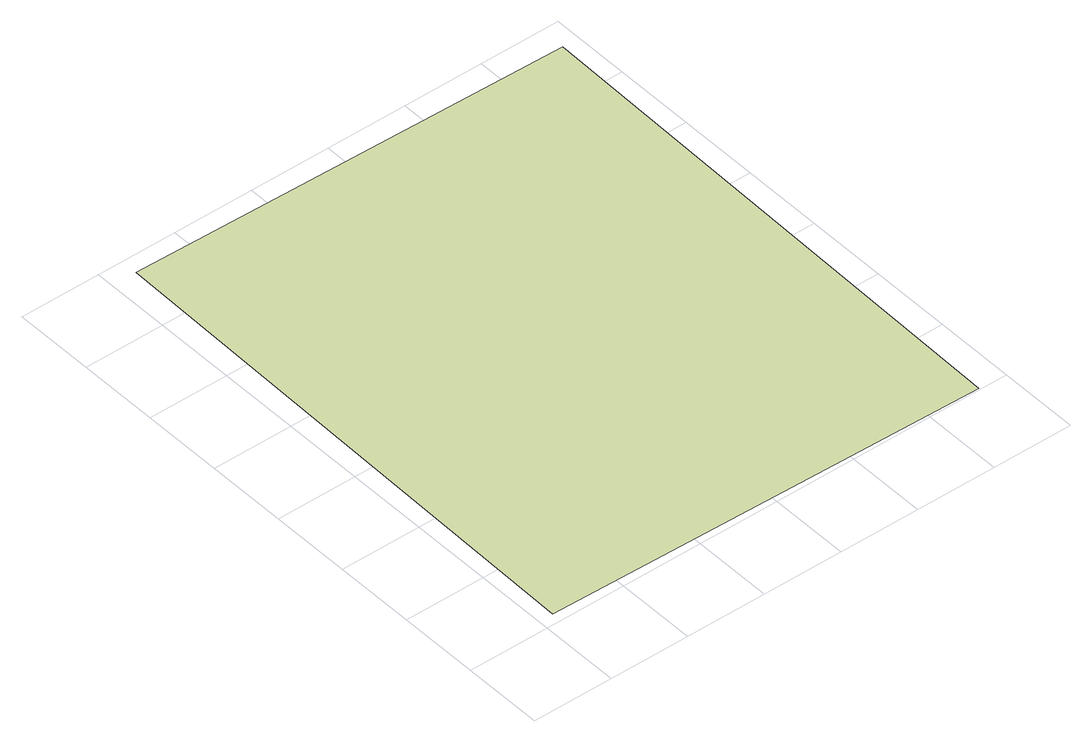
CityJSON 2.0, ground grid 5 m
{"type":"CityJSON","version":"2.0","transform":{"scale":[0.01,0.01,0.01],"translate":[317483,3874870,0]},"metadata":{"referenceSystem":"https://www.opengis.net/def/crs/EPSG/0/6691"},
"CityObjects":{
"landuse1":{"type":"LandUse","attributes":{"name":"Land Use One"},"geometry":[{"type":"MultiSurface","lod":"1","boundaries":[[[0,1,2,3]]]}]}
},
"vertices":[
[157,3391,0],[2895,3336,0],[2829,9,0],[91,63,0]
]}
